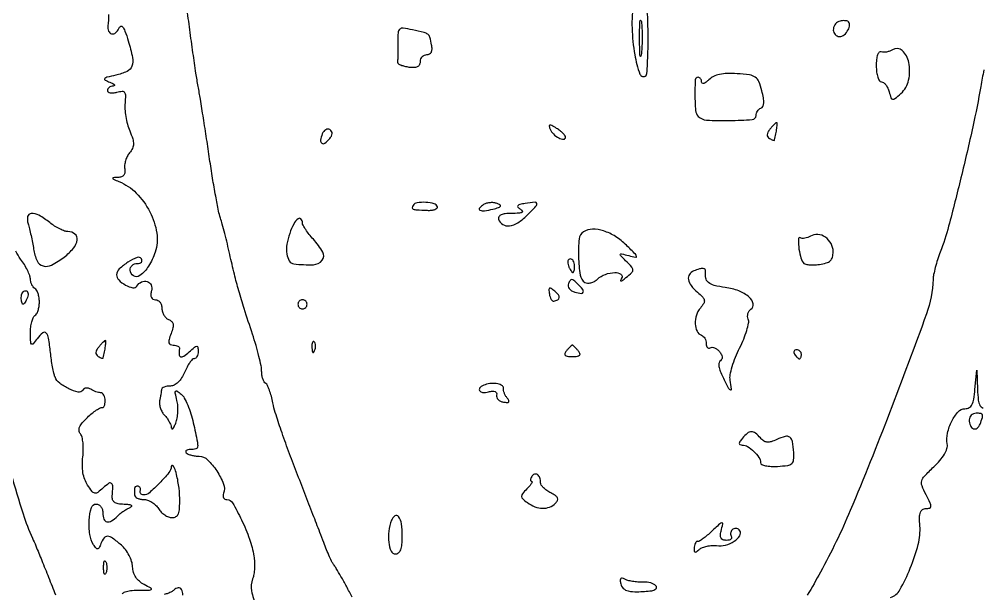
# Model space of a CAD drawing. Extents: x 0 to 5034, y 0 to 2560.
# Drawn here: x 1691.6 to 1904, y 1260.2 to 1386.8 of the extents above; entities that cross this region are included whole.
import ezdxf

# ---------------------------------------------------------------- set-up
doc = ezdxf.new("R2010")
doc.units = 0

msp = doc.modelspace()

# ---------------------------------------------------------------- linework, layer by layer
for points in [[(1764.974182, 1259.5, 0.00345), (1763.698286, 1261.871428, 0.004433), (1762.490654, 1264.033566, 0.003425), (1761.451172, 1265.827814, 0.037941), (1760.978096, 1266.507884, -0.053864), (1760.573119, 1267.131427, -0.009465), (1759.964853, 1268.392386, -0.010164), (1759.306809, 1269.905595, -0.008978), (1758.681805, 1271.507884, 0.003104), (1757.838761, 1273.746474, 0.00063), (1756.313977, 1277.705441, 0.000664), (1754.528995, 1282.304468, 0.000622), (1752.692645, 1287, -0.005278), (1750.912961, 1291.678602, -0.005888), (1749.298231, 1296.226682, -0.005461), (1748.011037, 1300.131106, -0.030716), (1747.47597, 1302.261045, 0.018608), (1747.141983, 1303.741266, 0.023562), (1746.719241, 1305.07825, 0.022623), (1746.272256, 1306.139621, 0.144337), (1745.886637, 1306.570062, -0.129062), (1745.5458, 1306.928297, -0.045897), (1745.26045, 1307.581111, -0.041815), (1745.06549, 1308.38908, -0.038316), (1745, 1309.242438, 0.050633), (1744.879527, 1310.429043, 0.009914), (1744.406045, 1312.524856, 0.010429), (1743.752084, 1314.95504, 0.009497), (1742.978027, 1317.433421, -0.002891), (1741.146198, 1323.037334, -0.008094), (1739.949012, 1326.991891, -0.009501), (1738.990438, 1330.613104, -0.005498), (1737.968928, 1335, 0.004413), (1737.441145, 1337.289057, 0.004135), (1736.861879, 1339.61875, 0.004118), (1736.313758, 1341.677464, 0.014147), (1735.909376, 1343, -0.031852), (1735.498208, 1344.537291, -0.004208), (1734.863703, 1347.85, -0.004868), (1734.181815, 1351.796539, -0.004065), (1733.53265, 1356, 0.001544), (1732.872348, 1360.423318, 0.001362), (1732.157081, 1365.03125, 0.001368), (1731.48959, 1369.181734, 0.004151), (1731.004381, 1372, -0.00717), (1730.52315, 1374.89976, -0.002058), (1729.860981, 1379.402854, -0.002071), (1729.155982, 1384.488657, -0.002201), (1728.507773, 1389.477802, 0.001272)], [(1711.242681, 1387.850749, -0.031619), (1711.091962, 1385.325407, 0.127214), (1711.240907, 1384.18826, 0.243401), (1711.92122, 1383.603546, 0.236201), (1712.810289, 1383.813071, 0.123097), (1713.498311, 1384.755744, -0.166646), (1713.91638, 1385.236485, -0.378057), (1714.352929, 1385.148838, -0.077757), (1714.866712, 1384.196082, -0.010144), (1715.592206, 1382, -0.022169), (1716.541821, 1378.348903, -0.141539), (1716.407339, 1376.460327, -0.200777), (1715.317352, 1375.28698, -0.051962), (1712.81757, 1374.45276, 0.006742), (1710.899427, 1374.0001, 0.154381), (1710.424403, 1373.707828, 0.482273), (1710.483006, 1373.396155, 0.027709), (1711.5, 1372.928749, -0.021153), (1712.198058, 1372.61894, -0.0985), (1712.545312, 1372.351452, -0.43531), (1712.526722, 1372.171728, -0.148684), (1712.25, 1372.070285, 0.070018), (1711.772274, 1371.975445, 0.082051), (1711.367188, 1371.754397, 0.094104), (1711.095732, 1371.444823, 0.133849), (1711, 1371.09362, 0.253143), (1711.163595, 1370.791198, 0.102501), (1711.613958, 1370.614042, 0.06758), (1712.289148, 1370.590044, 0.039108), (1713.090071, 1370.733805, -0.046085), (1714.218715, 1370.920201, -0.254336), (1714.760298, 1370.674083, -0.169385), (1714.979838, 1369.990035, -0.019874), (1714.874599, 1368.367488, 0.044218), (1714.85285, 1367.019515, 0.023552), (1715.051602, 1365.361978, 0.023258), (1715.416311, 1363.675224, 0.033325), (1715.906223, 1362.226398, -0.019934), (1716.565009, 1360.43742, -0.08018), (1716.741918, 1359.289857, -0.112219), (1716.52178, 1358.352061, -0.059735), (1715.871753, 1357.345472, 0.057149), (1715.36983, 1356.576947, 0.04266), (1714.99492, 1355.635866, 0.043518), (1714.793073, 1354.674062, 0.072049), (1714.812917, 1353.846376, -0.071878), (1714.832451, 1353.042971, -0.137511), (1714.587551, 1352.45141, -0.141153), (1714.076549, 1352.083099, -0.077434), (1713.312858, 1351.936614, 0.008316), (1712.261552, 1351.882337, 0.468137), (1712.160224, 1351.742459, 0.233805), (1712.322566, 1351.552863, 0.004572), (1713.538846, 1351.046949, -0.102551), (1717.351536, 1348.497301, -0.075651), (1720.334692, 1344.370961, -0.07795), (1721.885212, 1339.682173, -0.124507), (1721.533262, 1335.5, -0.055107), (1720.060316, 1332.385813, -0.098558), (1718.14089, 1330.318761, -0.292987), (1716.735394, 1330.240099, -0.270493), (1716, 1331.5, -0.103052), (1716.119235, 1332.072373, -0.098802), (1716.457961, 1332.559375, -0.09695), (1716.963945, 1332.885705, -0.095165), (1717.559017, 1333, 0.066237), (1718.110571, 1333.073388, 0.138999), (1718.478257, 1333.294184, 0.191113), (1718.60742, 1333.621259, 0.138885), (1718.499086, 1334.001479, 0.363094), (1717.546848, 1334.317715, 0.048757), (1715.520719, 1333.279873, 0.046748), (1713.613537, 1331.786672, 0.198029), (1713.031425, 1330.490547, 0.210152), (1713.48981, 1329.353329, 0.067502), (1714.984409, 1328.243862, 0.073565), (1716.6134, 1327.636464, 0.316818), (1717.512657, 1328.020479, -0.144293), (1718.529656, 1328.931735, -0.190487), (1719.759797, 1329.014947, -0.215022), (1720.610762, 1328.249537, -0.169203), (1720.710251, 1327, 0.047946), (1720.570873, 1326.136109, 0.120594), (1720.681695, 1325.512551, 0.169691), (1721.031896, 1325.138214, 0.121219), (1721.59362, 1325, -0.133588), (1722.129934, 1324.854106, -0.100493), (1722.586876, 1324.443928, -0.087439), (1722.894335, 1323.83036, -0.072651), (1723, 1323.106989, 0.072198), (1723.111241, 1322.340613, 0.06388), (1723.437339, 1321.602227, 0.066859), (1723.919545, 1321.002232, 0.098791), (1724.488814, 1320.642666, -0.095536), (1725.155748, 1320.227405, -0.165508), (1725.462813, 1319.65907, -0.106007), (1725.426275, 1318.827506, -0.027053), (1725.013565, 1317.535677, 0.020189), (1724.575999, 1316.228207, 0.120962), (1724.54621, 1315.51633, 0.246897), (1724.854813, 1315.137074, 0.101254), (1725.524751, 1315, -0.049391), (1726.080812, 1314.944937, -0.077041), (1726.531859, 1314.779687, -0.106945), (1726.811212, 1314.535644, -0.201742), (1726.881579, 1314.25, 0.043272), (1726.789791, 1312.942993, 0.313217), (1727.138239, 1312.458455, 0.24297), (1727.812899, 1312.551078, 0.030616), (1729, 1313.5, -0.008696), (1730.206208, 1314.554034, -0.157135), (1730.674471, 1314.746002, -0.393341), (1730.933924, 1314.539532, -0.037298), (1731, 1313.654988, -0.051122), (1730.935084, 1313.021733, -0.071063), (1730.741888, 1312.486153, -0.091133), (1730.456714, 1312.126087, -0.181759), (1730.12132, 1312, 0.208074), (1729.70534, 1311.819057, 0.033695), (1729.135727, 1311.11875, 0.032352), (1728.540069, 1310.148944, 0.023358), (1728, 1309, -0.04256), (1727.362234, 1307.76826, -0.060669), (1726.584658, 1306.814577, -0.072766), (1725.734357, 1306.207147, -0.119319), (1724.87868, 1306, 0.037869), (1724.15379, 1305.945019, 0.053772), (1723.529387, 1305.779687, 0.067525), (1723.08751, 1305.53764, 0.211355), (1722.923489, 1305.25, -0.012207), (1722.87256, 1304.848186, -0.003138), (1722.770404, 1304.201881, -0.003193), (1722.644488, 1303.465821, -0.003242), (1722.50979, 1302.735128, 0.078417), (1722.484631, 1301.955648, 0.050619), (1722.686925, 1301.073412, 0.049655), (1723.070355, 1300.227968, 0.065189), (1723.586301, 1299.556556, -0.03908), (1724.132014, 1298.91815, -0.03351), (1724.603346, 1298.169962, -0.03491), (1724.939187, 1297.428646, -0.077065), (1725.063386, 1296.821429, 0.197898), (1725.182143, 1296.568307, 0.40323), (1725.382791, 1296.573366, 0.080297), (1725.695867, 1297.013052, 0.019328), (1726.061711, 1297.832583, 0.051545), (1726.372105, 1298.91932, 0.030289), (1726.526904, 1300.263523, 0.030035), (1726.518698, 1301.640833, 0.044537), (1726.332451, 1302.832583, -0.007972), (1725.966518, 1304.408944, -0.206894), (1726.049698, 1304.828154, -0.416832), (1726.349914, 1304.881862, -0.019034), (1727.265265, 1304.184705, -0.095687), (1727.951309, 1303.355232, -0.024979), (1728.707134, 1301.791749, -0.024448), (1729.404527, 1299.88989, -0.022834), (1729.931139, 1297.885484, -0.002273), (1730.822361, 1293.635722, -0.075995), (1730.874641, 1292.600774, -0.315592), (1730.478199, 1292.141983, -0.061772), (1729.333333, 1292, 0.041798), (1728.741738, 1291.950458, 0.121363), (1728.367739, 1291.788511, 0.255041), (1728.261546, 1291.551465, 0.17865), (1728.38663, 1291.280036, 0.099308), (1728.806181, 1291.000682, 0.032514), (1729.513619, 1290.762739, 0.030923), (1730.353297, 1290.594601, 0.030394), (1731.212176, 1290.530036, -0.192584), (1733.066378, 1289.757489, -0.053397), (1735.108559, 1287.27716, -0.0534), (1736.584163, 1284.410858, -0.185881), (1736.586536, 1282.364914, 0.086797), (1736.484558, 1281.843791, 0.133745), (1736.595669, 1281.400943, 0.149068), (1736.902897, 1281.107117, 0.117321), (1737.353128, 1281, -0.269391), (1738.59316, 1280.279614, -0.018205), (1740.562526, 1276.51351, -0.025796), (1742.323735, 1272.275127, -0.043412), (1743.296525, 1268.550615, -0.031829), (1743.431529, 1267.270473, -0.02436), (1743.421286, 1265.862582, -0.024888), (1743.280972, 1264.540702, -0.051998), (1743.0158, 1263.541556, 0.137485), (1742.775087, 1260.876115, 0.064776), (1743.846878, 1257.559482, 0.070344)], [(1904.217849, 1375.620736, 0.005545), (1903.548205, 1372, -0.011451), (1901.796173, 1363.11497, -0.005622), (1899.180752, 1351.885906, -0.004916), (1896.459448, 1341.224477, -0.026142), (1894.613009, 1335.5, 0.013628), (1894.024985, 1333.82186, 0.012995), (1893.519137, 1332.0875, 0.013053), (1893.152423, 1330.533204, 0.04433), (1893.030992, 1329.5, -0.080091), (1891.585222, 1321.910063, -0.004815), (1883.422653, 1300.072177, -0.007663), (1874.778147, 1278.594929, -0.025996), (1868.211674, 1265, -0.008718), (1865.300485, 1259.908163, -0.009693)], [(1714.244469, 1260.202011, -0.117296), (1714.906971, 1260.657075, -0.067794), (1716.050517, 1260.928407, -0.023417), (1717.75, 1261.014742, 0.002855), (1720.252748, 1261.03887, 0.186634), (1720.646919, 1261.198309, 0.509573), (1720.615024, 1261.451829, 0.00767), (1719.082685, 1262.264742, -0.059715), (1718.030578, 1262.971781, -0.071988), (1717.249514, 1263.869398, -0.072208), (1716.756643, 1264.949253, -0.060575), (1716.552187, 1266.192331, 0.069411), (1716.336537, 1267.373304, 0.040748), (1715.775327, 1268.69823, 0.039928), (1714.982939, 1269.956707, 0.053703), (1714.066493, 1270.942331, 0.019768), (1712.149314, 1272.476631, 0.141214), (1711.046922, 1272.885061, 0.254336), (1710.246073, 1272.523701, 0.07072), (1709.553194, 1271.278025, -0.021499), (1709.152895, 1270.355503, -0.245408), (1708.844126, 1270.127, -0.271633), (1708.502977, 1270.261156, -0.025443), (1707.961518, 1271.028025, -0.106153), (1707.124309, 1273.304619, -0.050249), (1706.99715, 1276.445152, -0.051937), (1707.452413, 1279.200897, -0.337864), (1708.5, 1280, -0.130775), (1709.075754, 1279.846791, -0.10214), (1709.5625, 1279.416667, -0.08892), (1709.888136, 1278.769411, -0.072314), (1710, 1278, 0.082891), (1710.2237, 1276.659907, 0.264993), (1710.879128, 1276.082832, 0.198505), (1711.887184, 1276.274697, 0.051396), (1713.196429, 1277.339286, -0.027818), (1713.817312, 1277.894676, -0.019097), (1714.577679, 1278.45605, -0.019298), (1715.353774, 1278.941744, -0.036655), (1716.017857, 1279.260338, 0.13379), (1716.327663, 1279.491021, 0.475278), (1716.280512, 1279.699339, 0.091375), (1715.733224, 1279.85589, 0.017078), (1714.687142, 1279.921053, -0.033985), (1713.361574, 1280.048703, -0.111163), (1712.550394, 1280.377755, -0.164871), (1712.137772, 1280.935185, -0.103312), (1712.052296, 1281.75, 0.015946), (1712.197897, 1283.842091, 0.219256), (1711.913114, 1284.526928, 0.352717), (1711.325824, 1284.566241, 0.031065), (1710.078222, 1283.57079, -0.022526), (1708.861891, 1282.565846, -0.207298), (1708.211455, 1282.408968, -0.188604), (1707.616929, 1282.769369, -0.018243), (1706.623319, 1284.171447, -0.058443), (1705.998493, 1285.422229, -0.044581), (1705.608502, 1286.903557, -0.040662), (1705.46307, 1288.570067, -0.032304), (1705.569294, 1290.374027, 0.027042), (1705.67819, 1291.942193, 0.029931), (1705.610469, 1293.460176, 0.031292), (1705.395971, 1294.732696, 0.116312), (1705.036684, 1295.455798, -0.1475), (1704.739292, 1296.159518, -0.12866), (1704.858331, 1296.952686, -0.07754), (1705.45152, 1297.899567, -0.025551), (1706.593051, 1299.087417, -0.016972), (1707.625551, 1299.993442, -0.024354), (1708.603402, 1300.717866, -0.021958), (1709.434088, 1301.221467, -0.217983), (1709.830564, 1301.25, 0.272832), (1710.085041, 1301.29507, 0.111216), (1710.303353, 1301.5875, 0.068222), (1710.451822, 1302.097031, 0.036842), (1710.5, 1302.75, 0.055116), (1710.425857, 1303.420558, 0.073924), (1710.20625, 1303.990436, 0.092634), (1709.88161, 1304.37575, 0.169239), (1709.5, 1304.515313, -0.055004), (1709.032763, 1304.574122, -0.025704), (1708.44686, 1304.746733, -0.025096), (1707.844534, 1304.992972, -0.032055), (1707.319098, 1305.281625, 0.076033), (1706.825018, 1305.499113, 0.090296), (1706.317716, 1305.541207, 0.102186), (1705.876773, 1305.404333, 0.12885), (1705.568425, 1305.110714, -0.316835), (1704.555863, 1304.67835, -0.057655), (1702.510322, 1305.368219, -0.05488), (1700.483228, 1306.611345, -0.133811), (1699.43849, 1308, -0.03911), (1699.182032, 1308.826788, -0.009932), (1698.898926, 1310.204066, -0.010066), (1698.637728, 1311.794916, -0.010031), (1698.440439, 1313.396822, 0.013251), (1698.03135, 1316.550915, 0.154007), (1697.484394, 1317.651846, 0.395507), (1696.717955, 1317.690842, 0.055231), (1695.521471, 1316.426999, -0.013232), (1694.601002, 1315.274993, -0.415099), (1694.271893, 1315.247519, -0.2117), (1694.075245, 1315.65468, -0.005682), (1694.031803, 1317.690983, -0.029179), (1694.093136, 1318.957872, -0.035565), (1694.303092, 1320.126162, -0.038351), (1694.615979, 1321.052978, -0.154967), (1695, 1321.5, 0.128561), (1695.384387, 1321.903211, 0.04604), (1695.70625, 1322.636189, 0.041947), (1695.926129, 1323.542916, 0.038534), (1696, 1324.5, 0.038534), (1695.926129, 1325.457084, 0.041947), (1695.70625, 1326.363811, 0.04604), (1695.384387, 1327.096789, 0.128561), (1695, 1327.5, -0.090283), (1694.617118, 1327.845175, -0.053189), (1694.29375, 1328.37167, -0.050916), (1694.074175, 1328.986981, -0.060328), (1694, 1329.59951, 0.090104), (1693.862104, 1330.358502, 0.023819), (1693.372009, 1331.495205, 0.023374), (1692.680436, 1332.756797, 0.022118), (1691.862159, 1333.97257, -0.039076), (1690.782047, 1335.70103, -0.07376)], [(1883.658579, 1259.411981, 0.188038), (1885.707204, 1261.099589, 0.030194), (1888.000905, 1265.852512, 0.033795), (1889.752371, 1271.108017, 0.081731), (1890.12339, 1275.172865, -0.018377), (1890.055486, 1277.094174, -0.083208), (1890.241724, 1278.195931, -0.167492), (1890.699172, 1278.77883, -0.144366), (1891.449211, 1279, 0.071013), (1892.277647, 1279.118256, 0.331145), (1892.551197, 1279.479847, 0.1136), (1892.390759, 1280.203654, 0.008222), (1891.473918, 1282.050437, -0.026819), (1890.590991, 1284.008467, -0.162396), (1890.538278, 1285.10545, -0.123917), (1891.146168, 1286.165819, -0.013043), (1893.198238, 1288.186102, 0.028035), (1894.551634, 1289.600866, 0.043836), (1895.529461, 1290.971818, 0.053442), (1896.092435, 1292.215194, 0.121777), (1896.170172, 1293.235835, -0.095447), (1896.227929, 1295.644444, -0.062719), (1897.154507, 1298.267465, -0.067326), (1898.565964, 1300.333739, -0.212374), (1900.063823, 1301, 0.130398), (1900.963419, 1301.23867, 0.144423), (1901.585156, 1301.885959, 0.078515), (1901.994019, 1303.112783, 0.018792), (1902.267795, 1305.25), (1902.650586, 1309.5), (1902.825293, 1305.25, 0.016643), (1903.000525, 1302.898069, 0.100098), (1903.369367, 1301.735352, 0.175883), (1904.058876, 1301.135617, 0.078936)], [(1689.712809, 1286.678756, 0.007299), (1692.414308, 1277.817951, 0.02881), (1694.465519, 1272.5, -0.008489), (1695.212129, 1270.776342, -0.001588), (1696.516436, 1267.590625, -0.0017), (1698.016448, 1263.857072, -0.001554), (1699.53701, 1260, 0.013701)], [(1727.605474, 1259.932823, 0.139818), (1727.325332, 1261.191874, 0.312923), (1726.61603, 1261.549933, 0.163006), (1725.687132, 1261.087132, -0.071468), (1725.130531, 1260.670374, -0.03882), (1724.349541, 1260.319345, -0.037731), (1723.482691, 1260.080012, -0.048528)]]:
    msp.add_lwpolyline(points, format="xyb")
for points in [[(1826.944444, 1390.411516, 0.041497), (1826.65852, 1384.836823, 0.035365), (1827.260557, 1378.978237, 0.043757), (1828.399174, 1374.707713, 0.548959), (1829.742501, 1374.409167, 0.180457), (1829.926003, 1374.811058, 0.003882), (1830.06561, 1377.006886, 0.008416), (1830.16689, 1379.609319, 0.005517), (1830.2, 1382.610019, 0.007394), (1830.139098, 1386.728364, 0.042112), (1829.890761, 1388.902168, 0.097271), (1829.405138, 1390.077378, 0.212955), (1828.6, 1390.588202, 0.024251), (1827.982804, 1390.648405, 0.038785), (1827.453681, 1390.633168, 0.045901), (1827.067795, 1390.555725, 0.294825)], [(1828.729798, 1379.272304, -0.062969), (1828.583963, 1378.648711, -0.78507), (1828.449454, 1378.664364, -0.026082), (1828.354021, 1379.993969, -0.004587), (1828.32814, 1382.5, -0.004873), (1828.349747, 1385.014488, -0.021409), (1828.440431, 1386.495614, -0.613017), (1828.577707, 1386.54838, -0.180442), (1828.721732, 1386.272304, -0.02012), (1828.847937, 1384.765662, -0.010546), (1828.889785, 1382.88463, -0.010474), (1828.851521, 1380.951761, -0.015806)], [(1872.25, 1386.281721, 0.16548), (1871.342566, 1385.559248, 0.154706), (1871.03304, 1384.41156, 0.178441), (1871.453014, 1383.409063, 0.208159), (1872.393011, 1383, 0.173868), (1873.431046, 1383.372213, 0.096284), (1874.298674, 1384.422953, 0.114593), (1874.621293, 1385.588352, 0.282292), (1874.206326, 1386.33303, 0.094233), (1873.846878, 1386.453838, 0.040658), (1873.340296, 1386.481753, 0.038345), (1872.780474, 1386.423958, 0.041245)], [(1775, 1381.579455, -0.000674), (1774.998083, 1380.157819, -0.00086), (1774.992294, 1378.847044, -0.000667), (1774.984083, 1377.747933, -0.007219), (1774.973765, 1377.304098, 0.264603), (1775.124984, 1377.013399, 0.045414), (1775.697318, 1376.713239, 0.039159), (1776.507803, 1376.450067, 0.025647), (1777.473765, 1376.269888, 0.036998), (1778.62238, 1376.201851, 0.107243), (1779.393477, 1376.381152, 0.162291), (1779.83668, 1376.805709, 0.121874), (1780, 1377.46579, -0.092923), (1780.10979, 1378.051449, -0.096296), (1780.423759, 1378.549326, -0.099245), (1780.892164, 1378.882543, -0.10551), (1781.442582, 1379, 0.124779), (1782.026129, 1379.147932, 0.157352), (1782.408728, 1379.548784, 0.11286), (1782.561494, 1380.215673, 0.047704), (1782.473942, 1381.135307, 0.020535), (1782.078496, 1382.814243, 0.159122), (1781.637283, 1383.476092, 0.107392), (1780.820729, 1383.873811, 0.00706), (1778.25, 1384.46264, 0.018514), (1776.186976, 1384.82532, 0.219072), (1775.42836, 1384.595356, 0.198819), (1775.0684, 1383.855131, 0.015025)], [(1884.090684, 1380.073863, -0.05011), (1883.470793, 1379.764779, -0.044142), (1882.774966, 1379.569076, -0.046588), (1882.110406, 1379.507206, -0.091789), (1881.590684, 1379.603575, 0.296882), (1881.149878, 1379.509261, 0.111398), (1880.797859, 1378.948961, 0.060025), (1880.570353, 1377.927546, 0.024818), (1880.5, 1376.511055, 0.030147), (1880.58171, 1375.157079, 0.047959), (1880.8307, 1374.024473, 0.061935), (1881.194871, 1373.242731, 0.258308), (1881.633369, 1373, -0.162762), (1882.109263, 1372.840869, -0.066134), (1882.602335, 1372.35556, -0.055948), (1883.037137, 1371.645548, -0.045512), (1883.340439, 1370.806162, 0.018395), (1883.749539, 1369.447957, 0.284944), (1884.110411, 1369.152371, 0.209213), (1884.617859, 1369.299048, 0.010428), (1885.95707, 1370.461149, 0.156988), (1887.638515, 1373.372151, 0.10138), (1887.678937, 1377.297706, 0.159926), (1886.239352, 1379.877769, 0.338999)], [(1843.621267, 1373.47841, -0.031392), (1842.99761, 1372.928506, -0.083419), (1842.476247, 1372.648122, -0.209575), (1842.14973, 1372.676338, -0.274452), (1842, 1372.928571, 0.070802), (1841.941726, 1373.338037, 0.086338), (1841.771856, 1373.685268, 0.100253), (1841.51951, 1373.917412, 0.136816), (1841.223338, 1374, 0.397093), (1840.605051, 1373.417042, 0.016116), (1840.515926, 1370.064247, 0.019417), (1840.665587, 1366.701846, 0.177347), (1841.271979, 1365.394688, 0.184961), (1843.102812, 1364.577944, 0.017224), (1848.137318, 1364.48038, 0.01421), (1853.17466, 1364.699571, 0.393307), (1854, 1365.586496, -0.08025), (1854.081364, 1366.090173, -0.068465), (1854.318998, 1366.573408, -0.070185), (1854.670885, 1366.96355, -0.09403), (1855.08595, 1367.195317, 0.210231), (1855.506689, 1367.576551, 0.092844), (1855.685091, 1368.321568, 0.055428), (1855.616081, 1369.454008, 0.020156), (1855.277307, 1371.02865, 0.032362), (1854.608996, 1373.06633, 0.147332), (1853.838567, 1374.030466, 0.117763), (1852.568898, 1374.522349, 0.017413), (1849.812625, 1374.799839, 0.022741), (1847.639238, 1374.8434, 0.046243), (1845.94401, 1374.642678, 0.059641), (1844.628613, 1374.192978, 0.084409)], [(1857.073886, 1362.589028, 0.043282), (1856.608797, 1361.918193, 0.115588), (1856.443671, 1361.36394, 0.160707), (1856.564792, 1360.907337, 0.110253), (1856.951442, 1360.530011, 0.023308), (1857.359074, 1360.303618, 0.041943), (1857.714461, 1360.163103, 0.058009), (1857.975158, 1360.116526, 0.361912), (1858.076511, 1360.190983, 0.013932), (1858.365877, 1361.517011, 0.016868), (1858.56025, 1362.775356, 0.009503), (1858.66899, 1363.85349, 0.438295), (1858.533961, 1364, 0.182026), (1858.368046, 1363.937528, 0.01202), (1857.985822, 1363.585527, 0.01615), (1857.543523, 1363.129577, 0.011296)], [(1758.369399, 1361.520254, 0.051311), (1757.999508, 1360.151185, 0.281237), (1758.276275, 1359.472022, 0.330472), (1758.944842, 1359.473911, 0.059295), (1759.906058, 1360.386806, 0.042311), (1760.382325, 1361.070928, 0.115204), (1760.552364, 1361.632156, 0.161769), (1760.431745, 1362.093039, 0.11057), (1760.041495, 1362.474354, 0.14583), (1759.591099, 1362.596079, 0.123842), (1759.114873, 1362.463206, 0.101013), (1758.684072, 1362.085468, 0.070914)], [(1808.614319, 1362.562686, 0.112484), (1809.312929, 1361.520269, 0.068657), (1810.52476, 1360.656523, 0.110327), (1811.567574, 1360.376456, 0.42675), (1812, 1360.790838, 0.165644), (1811.877971, 1361.149078, 0.032783), (1811.423369, 1361.665149, 0.031485), (1810.788558, 1362.222086, 0.024743), (1810.037, 1362.74482, 0.010096), (1808.96095, 1363.386996, 0.162712), (1808.55189, 1363.467903, 0.440186), (1808.405529, 1363.260328, 0.037824)], [(1778.367878, 1345.786222, 0.128551), (1778.209012, 1345.268761, 0.331154), (1778.41636, 1344.963984, 0.069297), (1779.180848, 1344.812633, 0.004275), (1781.5, 1344.7, 0.033462), (1782.440512, 1344.725326, 0.060493), (1783.192188, 1344.889205, 0.094945), (1783.651489, 1345.155131, 0.290834), (1783.75, 1345.484527, 0.26794), (1783.052136, 1346.163613, 0.048083), (1781.186312, 1346.449591, 0.04802), (1779.270156, 1346.372963, 0.223957)], [(1793.938277, 1345.961853, 0.071666), (1793.036464, 1345.207399, 0.498287), (1793.130822, 1344.725873, 0.151681), (1794.103935, 1344.577135, 0.024666), (1796, 1344.958949, 0.013009), (1797.238628, 1345.307161, 0.161313), (1797.631321, 1345.587473, 0.436018), (1797.576331, 1345.871345, 0.047572), (1796.909316, 1346.20352, 0.065388), (1796.198833, 1346.374668, 0.046774), (1795.380416, 1346.384749, 0.047152), (1794.583516, 1346.243524, 0.071105)], [(1803.087891, 1346.199019, 0.016331), (1801.895509, 1345.97074, 0.172605), (1801.483076, 1345.710057, 0.383204), (1801.50476, 1345.384924, 0.052039), (1802.087891, 1344.924518, -0.118412), (1802.470674, 1344.530334, -0.441718), (1802.381169, 1344.237768, -0.096815), (1801.687382, 1344.061366, -0.012841), (1800.166667, 1344.015313, 0.024538), (1798.715526, 1343.93737, 0.076784), (1797.77283, 1343.690632, 0.155492), (1797.309589, 1343.28616, 0.219927), (1797.249533, 1342.75, 0.17711), (1798.164947, 1341.599277, 0.170783), (1799.622582, 1341.288729, 0.11038), (1801.485816, 1341.965196, 0.05437), (1803.461008, 1343.551917, 0.005888), (1805.470563, 1345.609365, 0.229369), (1805.660945, 1346.201848, 0.405399), (1805.285602, 1346.493432, 0.011665)], [(1693.487636, 1341.75, -0.016016), (1693.800475, 1340.653969, -0.007017), (1694.147789, 1339.183687, -0.006936), (1694.473136, 1337.611541, -0.009218), (1694.722641, 1336.173191, 0.06544), (1695.488722, 1333.548779, 0.22901), (1696.793753, 1332.436489, 0.185846), (1698.698672, 1332.650586, 0.043072), (1701.470819, 1334.409945, 0.055222), (1703.499816, 1336.345897, 0.138664), (1704.331556, 1338.193696, 0.266711), (1703.834184, 1339.461349, 0.170527), (1702.30074, 1340, -0.088677), (1701.559366, 1340.132528, -0.026779), (1700.504875, 1340.5875, -0.025906), (1699.355369, 1341.234531, -0.025516), (1698.272871, 1342, 0.036538), (1695.904841, 1343.597465, 0.144142), (1694.212295, 1344.001119, 0.339756), (1693.408169, 1343.313804, 0.130378)], [(1751.18279, 1339.628951, 0.048414), (1750.570346, 1337.232663, 0.072618), (1750.552049, 1335.077366, 0.102725), (1751.096088, 1333.545359, 0.232383), (1752.106989, 1332.9, 0.0355), (1756.419848, 1332.725033, 0.221601), (1758.342189, 1333.693253, 0.306301), (1758.475515, 1335.501196, 0.056767), (1756.393224, 1338.331727, -0.018529), (1755.476965, 1339.396403, -0.022505), (1754.70301, 1340.461118, -0.021839), (1754.141367, 1341.398316, -0.124695), (1754, 1341.956356, 0.190663), (1753.668669, 1342.793664, 0.395842), (1753.025385, 1342.834475, 0.100216), (1752.075389, 1341.661029, 0.033466)], [(1815.965428, 1339.978633, 0.234412), (1814.992726, 1338.415759, 0.031221), (1814.857523, 1334.415126, 0.031587), (1815.225273, 1330.420054, 0.218971), (1816.284973, 1328.823877, 0.132521), (1816.851042, 1328.654913, 0.07088), (1817.581289, 1328.739236, 0.062571), (1818.356392, 1329.050141, 0.057342), (1819.055901, 1329.55059, -0.095686), (1820.772332, 1330.590638, -0.079279), (1822.871914, 1331.006974, -0.160035), (1824.173034, 1330.63304, -0.397836), (1824.367059, 1329.75, 0.037782), (1824.12262, 1329.263336, 0.575929), (1824.215074, 1329.143005, 0.129017), (1824.543328, 1329.276408, 0.00972), (1825.308042, 1329.872445, 0.01576), (1826.616377, 1331.003894, 0.213609), (1826.859516, 1331.57048, 0.183169), (1826.619219, 1332.175879, 0.011147), (1825.25, 1333.609383, -0.00528), (1824.125594, 1334.759259, -0.340966), (1824.097668, 1335.020646, -0.324536), (1824.34656, 1335.123652, -0.005022), (1825.935715, 1334.725865, 0.012218), (1827.465228, 1334.366314, 0.544376), (1827.657626, 1334.560717, 0.141679), (1827.404389, 1335.02614, 0.002691), (1825.435715, 1336.995713, 0.053368), (1823.00658, 1338.934514, 0.065552), (1820.378464, 1340.159143, 0.077016), (1817.915249, 1340.534978, 0.138694)], [(1865.993864, 1338.996208, -0.048929), (1865.397269, 1338.703744, -0.050614), (1864.761915, 1338.536853, -0.055885), (1864.183417, 1338.511338, -0.122101), (1863.763668, 1338.646061, 0.573942), (1863.334422, 1338.417932, 0.038465), (1863.397667, 1336.694308, 0.03339), (1863.773608, 1334.632148, 0.076774), (1864.38676, 1333.183227, 0.188241), (1864.785167, 1332.883428, 0.040155), (1865.651854, 1332.714318, 0.036752), (1866.751993, 1332.671434, 0.027812), (1867.955972, 1332.78023, 0.034399), (1869.489486, 1333.114306, 0.115524), (1870.378847, 1333.615634, 0.143368), (1870.845943, 1334.39016, 0.06456), (1871, 1335.578316, 0.124698), (1870.542996, 1337.382261, 0.119442), (1869.277509, 1338.785039, 0.129715), (1867.59874, 1339.380882, 0.160519)], [(1812.638374, 1332.5, 0.02136), (1812.887494, 1331.925442, 0.030395), (1813.160341, 1331.440625, 0.030693), (1813.420671, 1331.087111, 0.222225), (1813.606989, 1331, 0.289661), (1813.758929, 1331.096084, 0.046727), (1813.884553, 1331.440625, 0.039339), (1813.971531, 1331.925176, 0.024748), (1814, 1332.5, 0.062722), (1813.92777, 1333.073532, 0.08088), (1813.715469, 1333.559375, 0.098158), (1813.400789, 1333.884506, 0.152681), (1813.031385, 1334, 0.184534), (1812.710807, 1333.877514, 0.147206), (1812.516384, 1333.559375, 0.100118), (1812.488865, 1333.074366, 0.055937)], [(1840.25, 1331.337719, 0.15327), (1839.311767, 1330.566982, 0.191496), (1839.089042, 1329.471123, 0.121714), (1839.694163, 1328.116579, 0.050124), (1841.092314, 1326.652987, -0.023434), (1842.232646, 1325.580051, -0.14883), (1842.591354, 1324.879949, -0.185581), (1842.457936, 1324.1824, -0.040483), (1841.716987, 1323.180746, 0.105364), (1840.848582, 1321.620422, 0.0842), (1840.598708, 1319.70773, 0.096906), (1840.989844, 1318.047026, 0.209102), (1841.945544, 1317.184819, -0.112068), (1842.348729, 1316.940413, -0.06992), (1842.690254, 1316.5031, -0.064624), (1842.921227, 1315.948061, -0.066416), (1843, 1315.35765, 0.061134), (1843.064489, 1314.832174, 0.130377), (1843.260466, 1314.476425, 0.191564), (1843.55044, 1314.343633, 0.152279), (1843.886693, 1314.429973, -0.157815), (1844.312688, 1314.534458, -0.080573), (1844.854218, 1314.405763, -0.06707), (1845.425024, 1314.072804, -0.054071), (1845.935251, 1313.578017, -0.049338), (1846.355738, 1312.955582, -0.099965), (1846.527595, 1312.39257, -0.138457), (1846.443847, 1311.927513, -0.141913), (1846.129644, 1311.580125, 0.219634), (1845.833205, 1311.132384, 0.074532), (1845.830303, 1310.332117, 0.0525), (1846.103541, 1309.262327, 0.026949), (1846.654328, 1307.991097, 0.005323), (1847.88248, 1305.593448, 0.167752), (1848.358852, 1305.145769, 0.58813), (1848.611661, 1305.334524, 0.012402), (1848.305209, 1307.25, -0.091795), (1848.304772, 1308.434818, -0.024831), (1848.738777, 1310.268907, -0.024263), (1849.449021, 1312.338918, -0.023033), (1850.367386, 1314.367556, 0.019933), (1851.275044, 1316.339923, 0.024814), (1851.951411, 1318.241007, 0.024341), (1852.352135, 1319.853868, 0.141243), (1852.277788, 1320.718481, -0.079045), (1852.146507, 1321.338526, -0.077176), (1852.212307, 1321.974099, -0.081884), (1852.459737, 1322.527253, -0.108727), (1852.854209, 1322.909896, 0.317062), (1853.367215, 1324.112692, 0.165467), (1852.490048, 1325.579735, 0.085178), (1850.181976, 1326.944511, 0.057745), (1847.214914, 1327.698, -0.025861), (1844.786003, 1328.152653, -0.112947), (1843.485587, 1328.799686, -0.175998), (1842.904162, 1329.7791, -0.08619), (1842.881579, 1331.25, 0.222283), (1842.754479, 1331.690588, 0.207704), (1842.328998, 1331.892408, 0.08284), (1841.508549, 1331.78349, 0.021564)], [(1812.666324, 1328.572837, 0.12864), (1812.601612, 1327.989775, 0.124527), (1812.828924, 1327.441648, 0.102826), (1813.337433, 1326.991162, 0.066161), (1814.069197, 1326.692156, 0.028612), (1815.492421, 1326.405773, 0.374887), (1815.90943, 1326.676596, 0.252315), (1815.77783, 1327.273945, 0.018563), (1814.597127, 1328.54573, 0.021379), (1813.807756, 1329.270336, 0.173164), (1813.354615, 1329.439331, 0.261478), (1813.005062, 1329.249519, 0.048894)], [(1693.361626, 1325.5, -0.02136), (1693.112506, 1324.925442, -0.030395), (1692.839659, 1324.440625, -0.030693), (1692.579329, 1324.087111, -0.222225), (1692.393011, 1324, -0.289661), (1692.241071, 1324.096084, -0.046727), (1692.115447, 1324.440625, -0.039339), (1692.028469, 1324.925176, -0.024748), (1692, 1325.5, -0.062722), (1692.07223, 1326.073532, -0.08088), (1692.284531, 1326.559375, -0.098158), (1692.599211, 1326.884506, -0.152681), (1692.968615, 1327, -0.184534), (1693.289193, 1326.877514, -0.147206), (1693.483616, 1326.559375, -0.100118), (1693.511135, 1326.074366, -0.055937)], [(1808.425622, 1326.305807, 0.03958), (1808.581016, 1325.626388, 0.061372), (1808.829593, 1325.079414, 0.083825), (1809.12673, 1324.738163, 0.231308), (1809.428663, 1324.666667, 0.070797), (1810.299195, 1324.997787, 0.252118), (1810.611354, 1325.482629, 0.196363), (1810.410124, 1326.111476, 0.045175), (1809.604459, 1326.913307, 0.020399), (1808.832133, 1327.50279, 0.278638), (1808.493884, 1327.525707, 0.296217), (1808.330625, 1327.2399, 0.022192)], [(1753, 1324, 0.099038), (1753.076342, 1323.618362, 0.097945), (1753.29375, 1323.29375, 0.097945), (1753.618362, 1323.076342, 0.099038), (1754, 1323, 0.099038), (1754.381638, 1323.076342, 0.097945), (1754.70625, 1323.29375, 0.097945), (1754.923658, 1323.618362, 0.099038), (1755, 1324, 0.099038), (1754.923658, 1324.381638, 0.097945), (1754.70625, 1324.70625, 0.097945), (1754.381638, 1324.923658, 0.099038), (1754, 1325, 0.099038), (1753.618362, 1324.923658, 0.097945), (1753.29375, 1324.70625, 0.097945), (1753.076342, 1324.381638, 0.099038)], [(1709.073886, 1314.589028, 0.043282), (1708.608797, 1313.918193, 0.115588), (1708.443671, 1313.36394, 0.160707), (1708.564792, 1312.907337, 0.110253), (1708.951442, 1312.530011, 0.023308), (1709.359074, 1312.303618, 0.041943), (1709.714461, 1312.163103, 0.058009), (1709.975158, 1312.116526, 0.361912), (1710.076511, 1312.190983, 0.013932), (1710.365877, 1313.517011, 0.016868), (1710.56025, 1314.775356, 0.009503), (1710.66899, 1315.85349, 0.438295), (1710.533961, 1316, 0.182026), (1710.368046, 1315.937528, 0.01202), (1709.985822, 1315.585527, 0.01615), (1709.543523, 1315.129577, 0.011296)], [(1756.078947, 1314.416667, 0.018894), (1756.137993, 1313.670344, 0.168741), (1756.279315, 1313.37858, 0.470617), (1756.461564, 1313.395823, 0.054073), (1756.683114, 1313.8125, 0.051402), (1756.839148, 1314.359369, 0.05415), (1756.876576, 1314.916927, 0.060344), (1756.797407, 1315.402231, 0.126455), (1756.604167, 1315.729167, 0.296942), (1756.385309, 1315.77538, 0.208169), (1756.200665, 1315.592839, 0.077125), (1756.089945, 1315.112848, 0.028489)], [(1812.207482, 1313.75, 0.067294), (1811.832783, 1313.150135, 0.316493), (1811.90499, 1312.772811, 0.17039), (1812.384486, 1312.552244, 0.023404), (1813.5, 1312.5, 0.023404), (1814.615514, 1312.552244, 0.17039), (1815.09501, 1312.772811, 0.316493), (1815.167217, 1313.150135, 0.067294), (1814.792518, 1313.75, 0.011253), (1814.376532, 1314.228882, 0.016098), (1813.98491, 1314.632812, 0.011953), (1813.646504, 1314.944783, 0.182194), (1813.5, 1315, 0.182194), (1813.353496, 1314.944783, 0.011953), (1813.01509, 1314.632812, 0.016098), (1812.623468, 1314.228882, 0.011253)], [(1862.5, 1313, 0.029505), (1862.768994, 1312.617226, 0.035638), (1863.066025, 1312.29375, 0.038439), (1863.34829, 1312.065539, 0.151918), (1863.559017, 1312, 0.210953), (1863.727648, 1312.07446, 0.081139), (1863.870461, 1312.29375, 0.061769), (1863.967655, 1312.617151, 0.042167), (1864, 1313, 0.105053), (1863.918938, 1313.381556, 0.099167), (1863.688914, 1313.70625, 0.09642), (1863.345238, 1313.923877, 0.093332), (1862.940983, 1314, 0.108972), (1862.586039, 1313.921712, 0.182303), (1862.3746, 1313.70625, 0.161196), (1862.343488, 1313.3821, 0.082592)], [(1794.25, 1306.271617, 0.085732), (1793.183765, 1305.677617, 0.35489), (1793.041154, 1305.006632, 0.272173), (1793.719632, 1304.574903, 0.07288), (1795.04259, 1304.721388, -0.038089), (1795.90844, 1304.878622, -0.122939), (1796.483238, 1304.796942, -0.216717), (1796.768179, 1304.496037, -0.141472), (1796.79259, 1304.010605, 0.145337), (1796.821411, 1303.512669, 0.107344), (1797.116404, 1303.0425, 0.089457), (1797.637461, 1302.671966, 0.068535), (1798.305807, 1302.46313, 0.027022), (1799.120673, 1302.371509, 0.218953), (1799.461887, 1302.505097, 0.327942), (1799.501257, 1302.799937, 0.047959), (1799.140844, 1303.330293, -0.041567), (1798.781589, 1303.844704, -0.039029), (1798.503695, 1304.422146, -0.041492), (1798.340257, 1304.974715, -0.096551), (1798.335037, 1305.404671, 0.297583), (1798.064846, 1306.04711, 0.09657), (1797.070021, 1306.46967, 0.07067), (1795.662543, 1306.56555, 0.066132)], [(1901, 1298.559017, 0.095101), (1901.243998, 1297.287782, 0.204328), (1901.934171, 1296.593416, 0.270599), (1902.752807, 1296.71147, 0.13395), (1903.395215, 1297.587531, 0.013508), (1903.911644, 1299.050278, 0.168495), (1903.899202, 1299.62956, 0.274229), (1903.534023, 1299.924969, 0.036233), (1902.5, 1300, 0.095012), (1901.927451, 1299.890211, 0.096907), (1901.440625, 1299.576711, 0.098834), (1901.114729, 1299.108867, 0.103216)], [(1851, 1294.5, 0.019866), (1850.425398, 1293.74883, 0.145839), (1850.283162, 1293.324787, 0.329567), (1850.449144, 1293.083581, 0.083031), (1850.948984, 1293, -0.140023), (1852.137982, 1292.660366, -0.052094), (1853.523674, 1291.583658, -0.052089), (1854.648614, 1290.253621, -0.150615), (1855, 1289.11358, 0.295124), (1855.247755, 1288.730392, 0.052019), (1856.101562, 1288.448451, 0.041897), (1857.312841, 1288.288548, 0.025893), (1858.75, 1288.29468, 0.018047), (1860.974216, 1288.500183, 0.147812), (1861.893648, 1288.912676, 0.197654), (1862.291987, 1289.706077, 0.036596), (1862.29509, 1291.374106, 0.025108), (1862.004806, 1293.751386, 0.188598), (1861.428241, 1294.703435, 0.234937), (1860.442125, 1294.895074, 0.039512), (1858.580163, 1294.218479, -0.031015), (1857.304787, 1293.730374, -0.099405), (1856.404119, 1293.635137, -0.128228), (1855.669632, 1293.901476, -0.068893), (1854.953493, 1294.556038, 0.049666), (1853.886673, 1295.608919, 0.175197), (1852.990323, 1295.918648, 0.17087), (1852.0885, 1295.586751, 0.046773)], [(1725.070285, 1288.295455, -0.157112), (1724.533224, 1286.91062, -0.022325), (1722.480716, 1284.599849, -0.02137), (1720.235532, 1282.478084, -0.180526), (1718.954545, 1282, -0.099417), (1718.609721, 1282.069247, -0.128258), (1718.353835, 1282.264375, -0.130368), (1718.228473, 1282.556874, -0.104524), (1718.25, 1282.9, 0.080654), (1718.288796, 1283.251308, 0.103536), (1718.20625, 1283.565, 0.117405), (1718.016263, 1283.79176, 0.127463), (1717.75, 1283.9, 0.064657), (1717.463217, 1283.90098, 0.091313), (1717.220313, 1283.82375, 0.114794), (1717.058843, 1283.682546, 0.157192), (1717, 1283.5), (1717, 1282.853125), (1717, 1282, 0.190423), (1717.150905, 1281.618132, 0.088422), (1717.585011, 1281.29375, 0.06824), (1718.229361, 1281.073706, 0.04824), (1718.991526, 1281, -0.085407), (1719.845653, 1280.853032, -0.053089), (1720.764941, 1280.4125, -0.051408), (1721.60664, 1279.765059, -0.063621), (1722.232073, 1279, 0.056806), (1722.840341, 1278.234966, 0.049758), (1723.631033, 1277.5875, 0.052496), (1724.475543, 1277.145899, 0.094507), (1725.240547, 1277, 0.130743), (1726.103872, 1277.229673, 0.169719), (1726.636681, 1277.843894, 0.0828), (1726.89507, 1279.038102, 0.0161), (1726.929715, 1281.25, 0.033387), (1726.683728, 1284.196712, 0.027007), (1726.040483, 1287.30547, 0.106068), (1725.472718, 1288.424907, 0.685085)], [(1804.541119, 1286.066531, 0.041627), (1804.333035, 1285.657264, 0.090308), (1804.260785, 1285.313294, 0.167752), (1804.330742, 1285.09147, 0.237544), (1804.512412, 1285, -0.489374), (1804.617193, 1284.865151, -0.077438), (1804.463481, 1284.505817, -0.039023), (1804.062819, 1283.964061, -0.017653), (1803.460531, 1283.317674, 0.02078), (1802.495059, 1282.268432, 0.187701), (1802.295994, 1281.689537, 0.202864), (1802.548484, 1281.153458, 0.024743), (1803.580232, 1280.317674, 0.063956), (1805.255167, 1279.394734, 0.088315), (1806.93417, 1279.054866, 0.099251), (1808.478642, 1279.326832, 0.103679), (1809.77183, 1280.17183, 0.084297), (1810.215022, 1280.796314, 0.223791), (1810.219652, 1281.32998, 0.140785), (1809.773326, 1281.847798, 0.029307), (1808.72183, 1282.451363, -0.037972), (1807.871609, 1282.959162, -0.044089), (1807.152663, 1283.567711, -0.049386), (1806.654199, 1284.182159, -0.146757), (1806.5, 1284.6962, 0.081736), (1806.320937, 1285.784253, 0.15988), (1805.79962, 1286.47964, 0.248238), (1805.140905, 1286.561596, 0.165066)], [(1773.604785, 1276.412469, 0.062529), (1773.020024, 1274.038483, 0.059271), (1773.024471, 1271.548982, 0.072133), (1773.544156, 1269.627998, 0.299113), (1774.5, 1269, 0.175136), (1775.183221, 1269.246885, 0.129111), (1775.654846, 1269.906831, 0.070251), (1775.92286, 1271.086435, 0.020789), (1776, 1272.940983, 0.034443), (1775.815486, 1275.616322, 0.117091), (1775.186348, 1277.234352, 0.408815), (1774.387438, 1277.388554, 0.155971)], [(1843.962031, 1273.75, -0.014677), (1843.003142, 1272.907848, -0.022538), (1842.121014, 1272.242451, -0.018672), (1841.382056, 1271.775195, -0.273677), (1841.086142, 1271.777494, 0.325659), (1840.892488, 1271.760483, 0.091632), (1840.692443, 1271.508379, 0.056034), (1840.515065, 1271.05916, 0.029605), (1840.392965, 1270.471686, 0.030435), (1840.327736, 1269.705016, 0.314257), (1840.493678, 1269.454448, 0.250304), (1840.827768, 1269.492581, 0.02214), (1841.527347, 1270.022696, -0.079572), (1842.224736, 1270.434984, -0.04053), (1843.201712, 1270.730882, -0.038945), (1844.28345, 1270.878056, -0.046953), (1845.308029, 1270.840678, 0.097093), (1847.261612, 1270.964462, 0.078878), (1849.185718, 1271.810564, 0.102552), (1850.399177, 1273.00168, 0.294028), (1850.419891, 1274.129619, 0.10403), (1850.134468, 1274.429387, 0.098986), (1849.747498, 1274.595402, 0.096694), (1849.318657, 1274.601898, 0.094261), (1848.91459, 1274.447214, 0.097277), (1848.596957, 1274.152776, 0.097513), (1848.414623, 1273.760315, 0.098348), (1848.395525, 1273.330874, 0.100828), (1848.542705, 1272.930902, -0.169496), (1848.620725, 1272.578321, -0.18988), (1848.456809, 1272.273452, -0.120417), (1848.043145, 1272.067211, -0.055764), (1847.442386, 1272, -0.08139), (1846.711789, 1272.119719, -0.182778), (1846.283819, 1272.470361, -0.147627), (1846.141495, 1273.079067, -0.048119), (1846.289749, 1274, 0.011552), (1846.672747, 1275.616256, 0.510282), (1846.473135, 1275.837471, 0.159095), (1845.997221, 1275.623491, 0.002986)], [(1710.662281, 1264.75, -0.174857), (1710.474999, 1264.540618, -0.447206), (1710.306058, 1264.601562, -0.078554), (1710.189089, 1265.10856, -0.017491), (1710.157895, 1266, -0.017491), (1710.189089, 1266.89144, -0.078554), (1710.306058, 1267.398438, -0.447206), (1710.474999, 1267.459382, -0.174857), (1710.662281, 1267.25, -0.057986), (1710.818615, 1266.679992, -0.037979), (1710.87034, 1266, -0.037979), (1710.818615, 1265.320008, -0.057986)], [(1824.157934, 1262.41843, 0.162747), (1824.72247, 1261.416052, 0.129931), (1825.830669, 1260.843612, 0.064741), (1827.749117, 1260.672253, 0.014864), (1831, 1260.9, 0.161389), (1831.9227, 1261.311707, 0.425358), (1831.940047, 1261.960257, 0.138412), (1830.807552, 1262.605847, 0.06797), (1829.144111, 1262.785034, -0.02491), (1827.959747, 1262.810366, -0.023649), (1826.762818, 1262.95285, -0.024358), (1825.717919, 1263.18046, -0.072725), (1825.047979, 1263.470347, 0.070489), (1824.51582, 1263.703432, 0.293151), (1824.196361, 1263.605228, 0.190741), (1824.062072, 1263.207054, 0.034659)]]:
    msp.add_lwpolyline(points, format="xyb", close=True)

doc.saveas('drawing.dxf')
